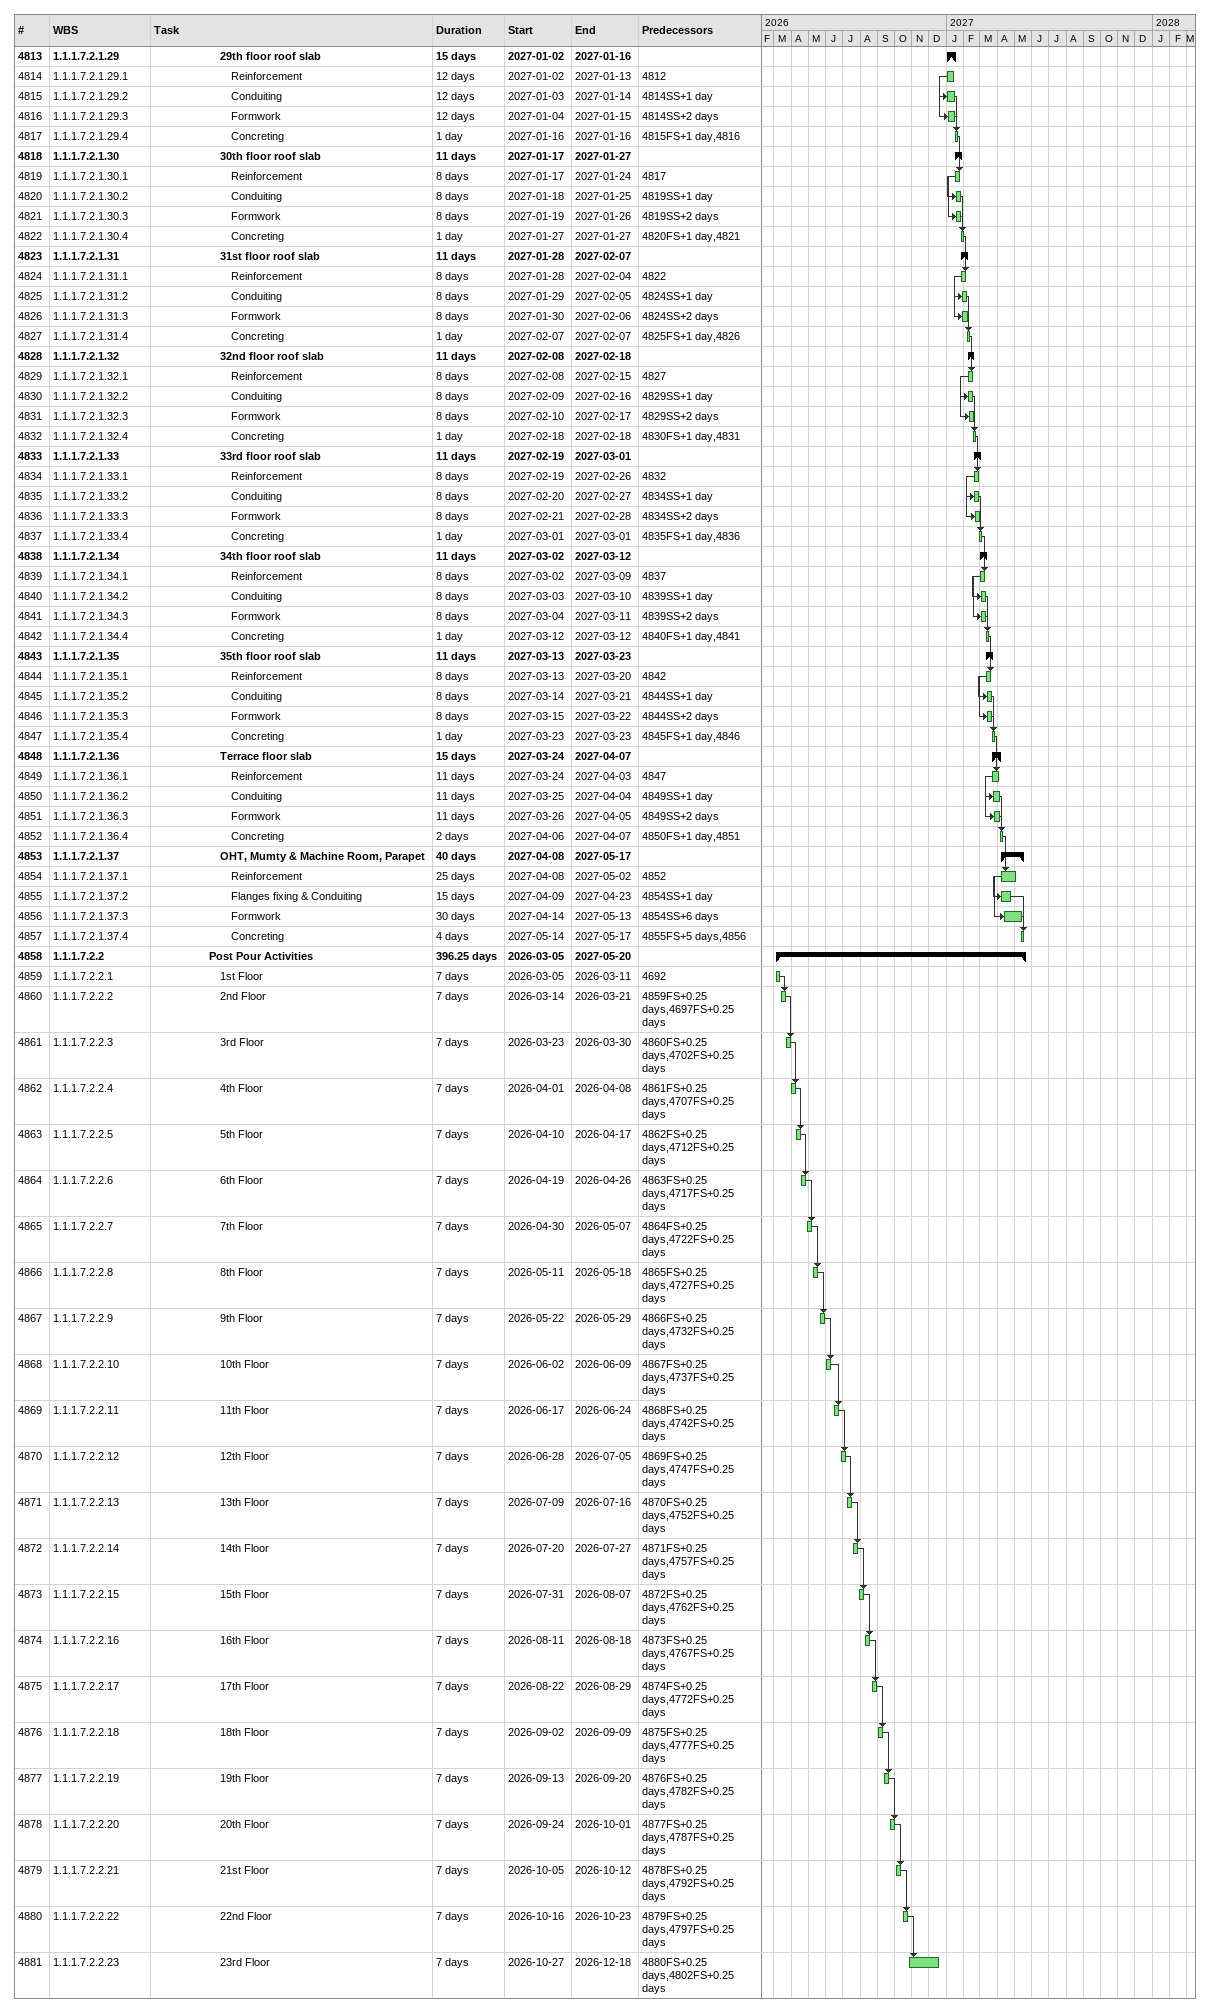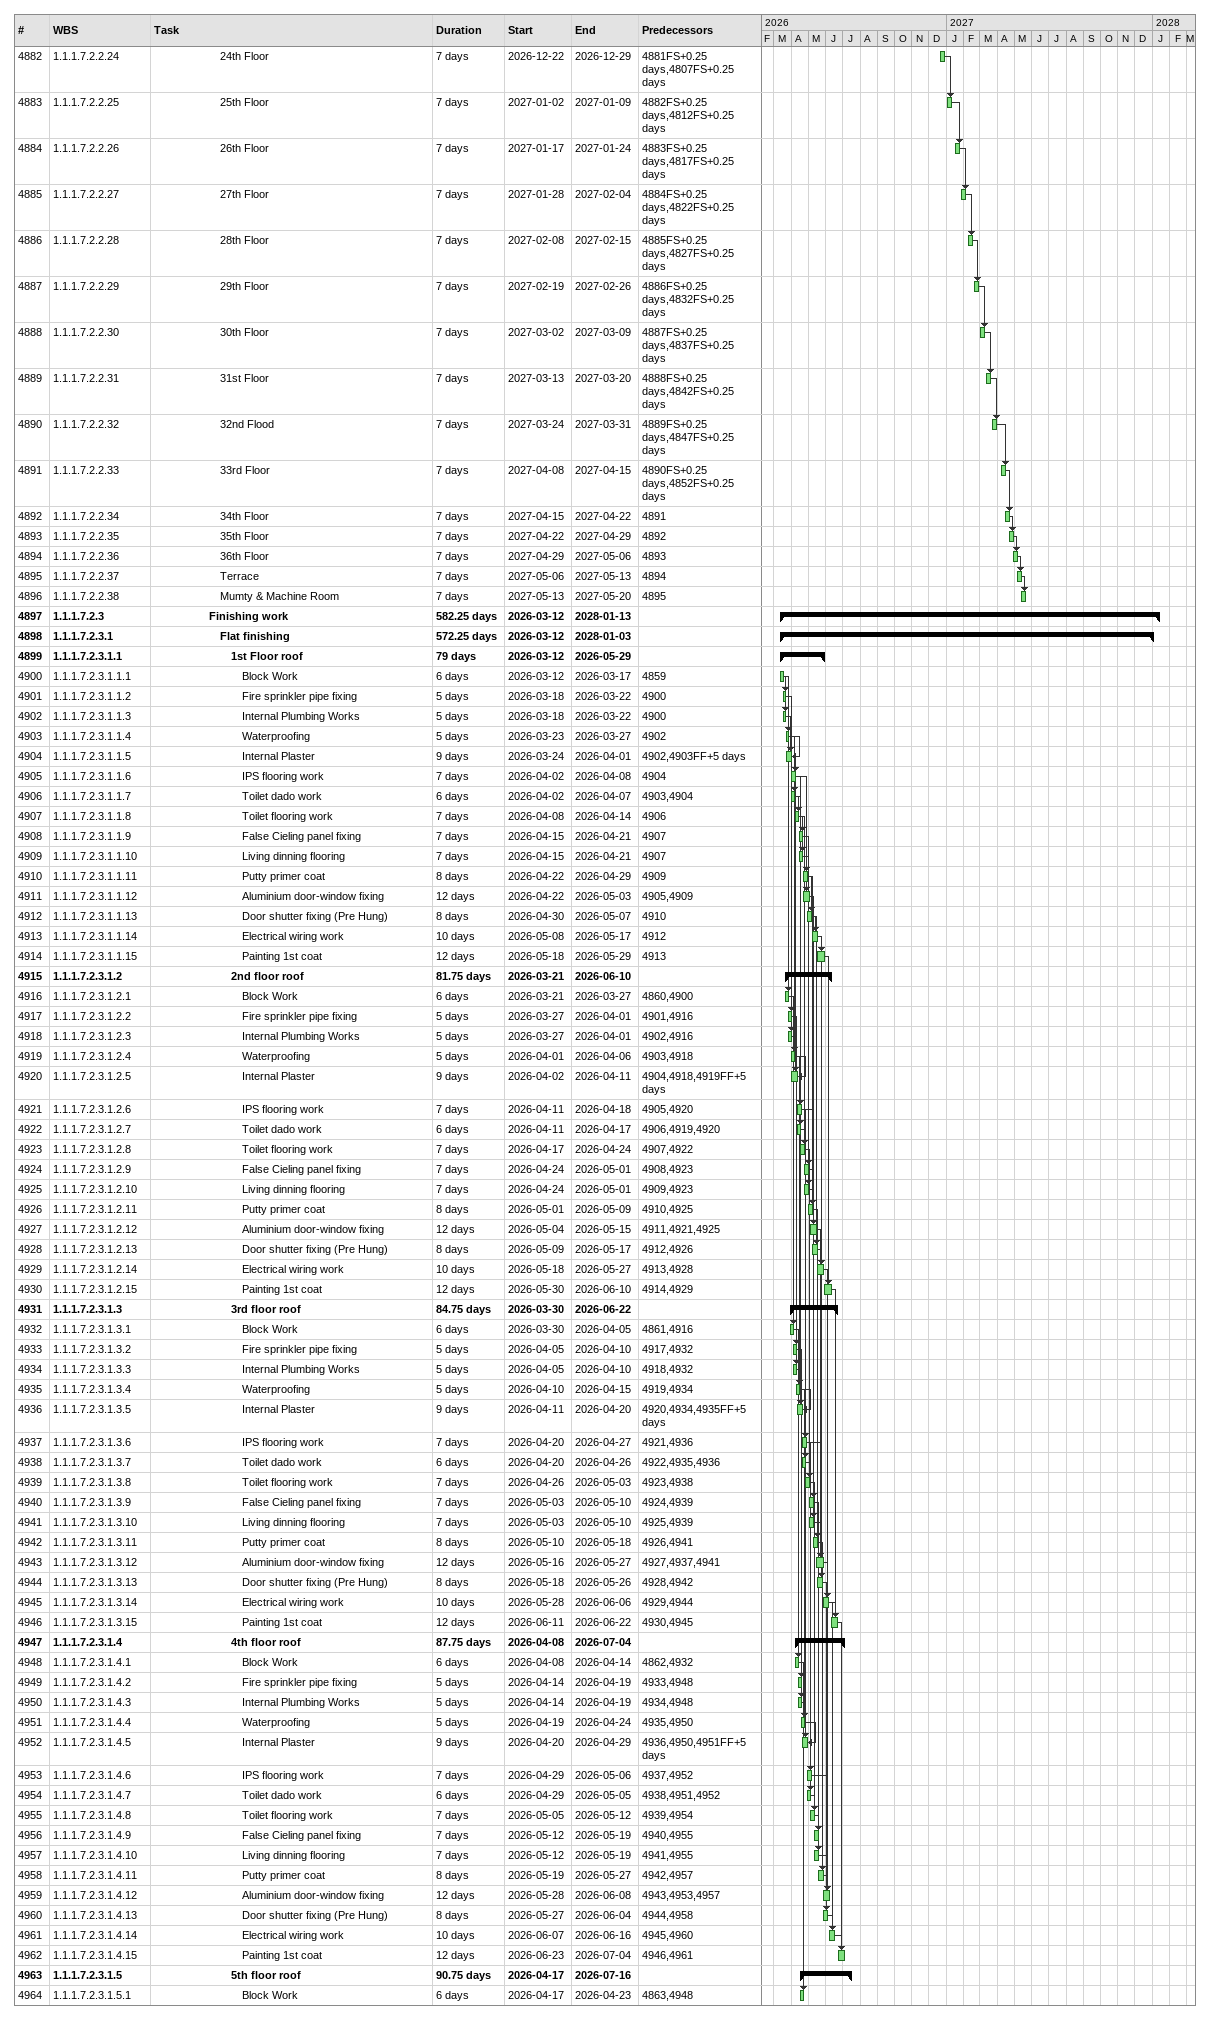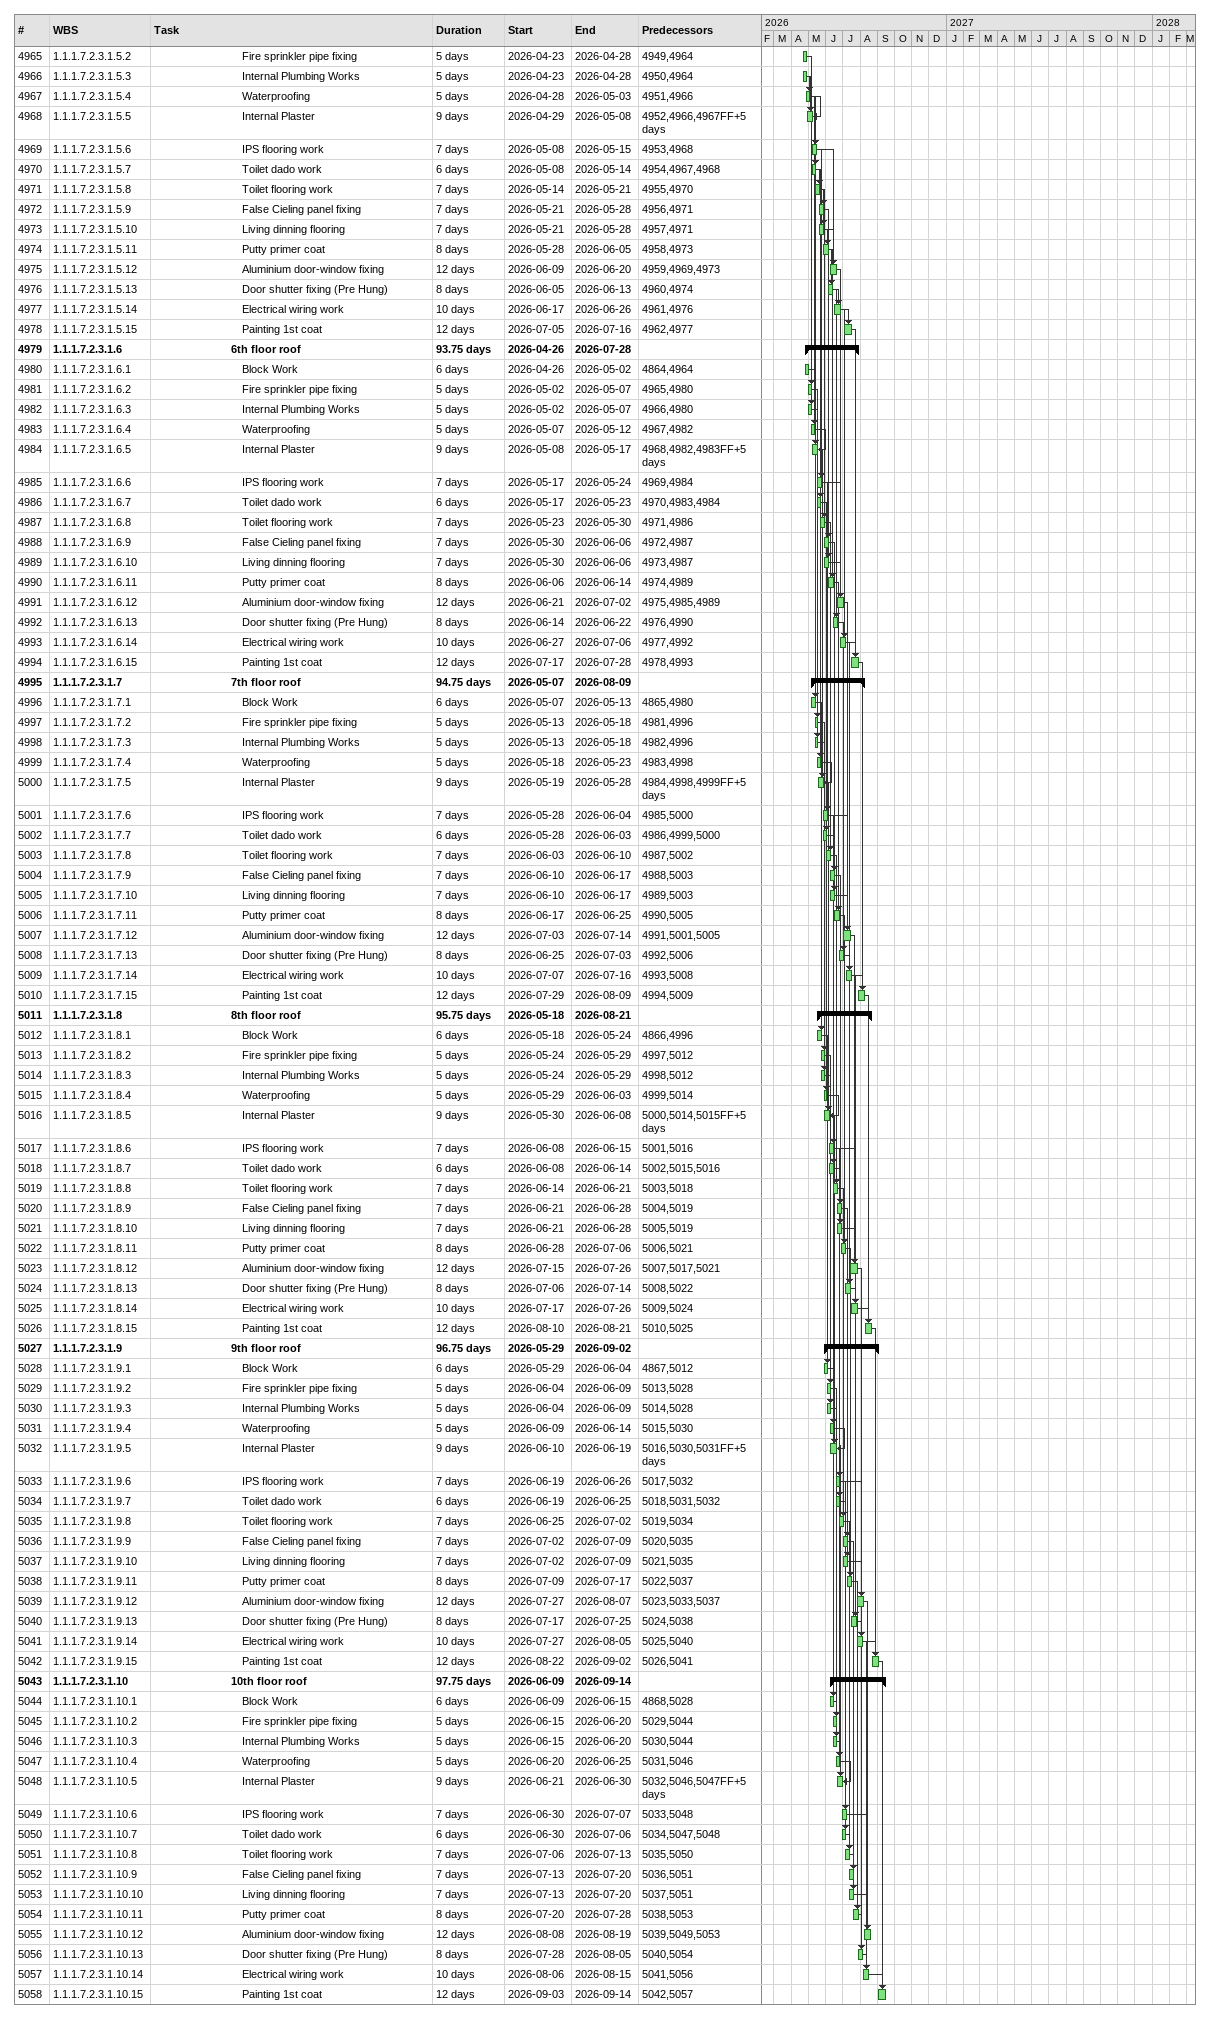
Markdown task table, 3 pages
| ID | WBS | Task | Duration | Start | Finish | Predecessors |
|---|---|---|---|---|---|---|
| 4813 | 1.1.1.7.2.1.29 | **29th floor roof slab** | 15d | 2027-01-02 | 2027-01-16 |  |
| 4814 | 1.1.1.7.2.1.29.1 | Reinforcement | 12d | 2027-01-02 | 2027-01-13 | 4812 |
| 4815 | 1.1.1.7.2.1.29.2 | Conduiting | 12d | 2027-01-03 | 2027-01-14 | 4814SS+1d |
| 4816 | 1.1.1.7.2.1.29.3 | Formwork | 12d | 2027-01-04 | 2027-01-15 | 4814SS+2d |
| 4817 | 1.1.1.7.2.1.29.4 | Concreting | 1d | 2027-01-16 | 2027-01-16 | 4815FS+1d, 4816 |
| 4818 | 1.1.1.7.2.1.30 | **30th floor roof slab** | 11d | 2027-01-17 | 2027-01-27 |  |
| 4819 | 1.1.1.7.2.1.30.1 | Reinforcement | 8d | 2027-01-17 | 2027-01-24 | 4817 |
| 4820 | 1.1.1.7.2.1.30.2 | Conduiting | 8d | 2027-01-18 | 2027-01-25 | 4819SS+1d |
| 4821 | 1.1.1.7.2.1.30.3 | Formwork | 8d | 2027-01-19 | 2027-01-26 | 4819SS+2d |
| 4822 | 1.1.1.7.2.1.30.4 | Concreting | 1d | 2027-01-27 | 2027-01-27 | 4820FS+1d, 4821 |
| 4823 | 1.1.1.7.2.1.31 | **31st floor roof slab** | 11d | 2027-01-28 | 2027-02-07 |  |
| 4824 | 1.1.1.7.2.1.31.1 | Reinforcement | 8d | 2027-01-28 | 2027-02-04 | 4822 |
| 4825 | 1.1.1.7.2.1.31.2 | Conduiting | 8d | 2027-01-29 | 2027-02-05 | 4824SS+1d |
| 4826 | 1.1.1.7.2.1.31.3 | Formwork | 8d | 2027-01-30 | 2027-02-06 | 4824SS+2d |
| 4827 | 1.1.1.7.2.1.31.4 | Concreting | 1d | 2027-02-07 | 2027-02-07 | 4825FS+1d, 4826 |
| 4828 | 1.1.1.7.2.1.32 | **32nd floor roof slab** | 11d | 2027-02-08 | 2027-02-18 |  |
| 4829 | 1.1.1.7.2.1.32.1 | Reinforcement | 8d | 2027-02-08 | 2027-02-15 | 4827 |
| 4830 | 1.1.1.7.2.1.32.2 | Conduiting | 8d | 2027-02-09 | 2027-02-16 | 4829SS+1d |
| 4831 | 1.1.1.7.2.1.32.3 | Formwork | 8d | 2027-02-10 | 2027-02-17 | 4829SS+2d |
| 4832 | 1.1.1.7.2.1.32.4 | Concreting | 1d | 2027-02-18 | 2027-02-18 | 4830FS+1d, 4831 |
| 4833 | 1.1.1.7.2.1.33 | **33rd floor roof slab** | 11d | 2027-02-19 | 2027-03-01 |  |
| 4834 | 1.1.1.7.2.1.33.1 | Reinforcement | 8d | 2027-02-19 | 2027-02-26 | 4832 |
| 4835 | 1.1.1.7.2.1.33.2 | Conduiting | 8d | 2027-02-20 | 2027-02-27 | 4834SS+1d |
| 4836 | 1.1.1.7.2.1.33.3 | Formwork | 8d | 2027-02-21 | 2027-02-28 | 4834SS+2d |
| 4837 | 1.1.1.7.2.1.33.4 | Concreting | 1d | 2027-03-01 | 2027-03-01 | 4835FS+1d, 4836 |
| 4838 | 1.1.1.7.2.1.34 | **34th floor roof slab** | 11d | 2027-03-02 | 2027-03-12 |  |
| 4839 | 1.1.1.7.2.1.34.1 | Reinforcement | 8d | 2027-03-02 | 2027-03-09 | 4837 |
| 4840 | 1.1.1.7.2.1.34.2 | Conduiting | 8d | 2027-03-03 | 2027-03-10 | 4839SS+1d |
| 4841 | 1.1.1.7.2.1.34.3 | Formwork | 8d | 2027-03-04 | 2027-03-11 | 4839SS+2d |
| 4842 | 1.1.1.7.2.1.34.4 | Concreting | 1d | 2027-03-12 | 2027-03-12 | 4840FS+1d, 4841 |
| 4843 | 1.1.1.7.2.1.35 | **35th floor roof slab** | 11d | 2027-03-13 | 2027-03-23 |  |
| 4844 | 1.1.1.7.2.1.35.1 | Reinforcement | 8d | 2027-03-13 | 2027-03-20 | 4842 |
| 4845 | 1.1.1.7.2.1.35.2 | Conduiting | 8d | 2027-03-14 | 2027-03-21 | 4844SS+1d |
| 4846 | 1.1.1.7.2.1.35.3 | Formwork | 8d | 2027-03-15 | 2027-03-22 | 4844SS+2d |
| 4847 | 1.1.1.7.2.1.35.4 | Concreting | 1d | 2027-03-23 | 2027-03-23 | 4845FS+1d, 4846 |
| 4848 | 1.1.1.7.2.1.36 | **Terrace floor slab** | 15d | 2027-03-24 | 2027-04-07 |  |
| 4849 | 1.1.1.7.2.1.36.1 | Reinforcement | 11d | 2027-03-24 | 2027-04-03 | 4847 |
| 4850 | 1.1.1.7.2.1.36.2 | Conduiting | 11d | 2027-03-25 | 2027-04-04 | 4849SS+1d |
| 4851 | 1.1.1.7.2.1.36.3 | Formwork | 11d | 2027-03-26 | 2027-04-05 | 4849SS+2d |
| 4852 | 1.1.1.7.2.1.36.4 | Concreting | 2d | 2027-04-06 | 2027-04-07 | 4850FS+1d, 4851 |
| 4853 | 1.1.1.7.2.1.37 | **OHT, Mumty & Machine Room, Parapet** | 40d | 2027-04-08 | 2027-05-17 |  |
| 4854 | 1.1.1.7.2.1.37.1 | Reinforcement | 25d | 2027-04-08 | 2027-05-02 | 4852 |
| 4855 | 1.1.1.7.2.1.37.2 | Flanges fixing & Conduiting | 15d | 2027-04-09 | 2027-04-23 | 4854SS+1d |
| 4856 | 1.1.1.7.2.1.37.3 | Formwork | 30d | 2027-04-14 | 2027-05-13 | 4854SS+6d |
| 4857 | 1.1.1.7.2.1.37.4 | Concreting | 4d | 2027-05-14 | 2027-05-17 | 4855FS+5d, 4856 |
| 4858 | 1.1.1.7.2.2 | **Post Pour Activities** | 396.25d | 2026-03-05 | 2027-05-20 |  |
| 4859 | 1.1.1.7.2.2.1 | 1st Floor | 7d | 2026-03-05 | 2026-03-11 | 4692 |
| 4860 | 1.1.1.7.2.2.2 | 2nd Floor | 7d | 2026-03-14 | 2026-03-21 | 4859FS+0.25d, 4697FS+0.25d |
| 4861 | 1.1.1.7.2.2.3 | 3rd Floor | 7d | 2026-03-23 | 2026-03-30 | 4860FS+0.25d, 4702FS+0.25d |
| 4862 | 1.1.1.7.2.2.4 | 4th Floor | 7d | 2026-04-01 | 2026-04-08 | 4861FS+0.25d, 4707FS+0.25d |
| 4863 | 1.1.1.7.2.2.5 | 5th Floor | 7d | 2026-04-10 | 2026-04-17 | 4862FS+0.25d, 4712FS+0.25d |
| 4864 | 1.1.1.7.2.2.6 | 6th Floor | 7d | 2026-04-19 | 2026-04-26 | 4863FS+0.25d, 4717FS+0.25d |
| 4865 | 1.1.1.7.2.2.7 | 7th Floor | 7d | 2026-04-30 | 2026-05-07 | 4864FS+0.25d, 4722FS+0.25d |
| 4866 | 1.1.1.7.2.2.8 | 8th Floor | 7d | 2026-05-11 | 2026-05-18 | 4865FS+0.25d, 4727FS+0.25d |
| 4867 | 1.1.1.7.2.2.9 | 9th Floor | 7d | 2026-05-22 | 2026-05-29 | 4866FS+0.25d, 4732FS+0.25d |
| 4868 | 1.1.1.7.2.2.10 | 10th Floor | 7d | 2026-06-02 | 2026-06-09 | 4867FS+0.25d, 4737FS+0.25d |
| 4869 | 1.1.1.7.2.2.11 | 11th Floor | 7d | 2026-06-17 | 2026-06-24 | 4868FS+0.25d, 4742FS+0.25d |
| 4870 | 1.1.1.7.2.2.12 | 12th Floor | 7d | 2026-06-28 | 2026-07-05 | 4869FS+0.25d, 4747FS+0.25d |
| 4871 | 1.1.1.7.2.2.13 | 13th Floor | 7d | 2026-07-09 | 2026-07-16 | 4870FS+0.25d, 4752FS+0.25d |
| 4872 | 1.1.1.7.2.2.14 | 14th Floor | 7d | 2026-07-20 | 2026-07-27 | 4871FS+0.25d, 4757FS+0.25d |
| 4873 | 1.1.1.7.2.2.15 | 15th Floor | 7d | 2026-07-31 | 2026-08-07 | 4872FS+0.25d, 4762FS+0.25d |
| 4874 | 1.1.1.7.2.2.16 | 16th Floor | 7d | 2026-08-11 | 2026-08-18 | 4873FS+0.25d, 4767FS+0.25d |
| 4875 | 1.1.1.7.2.2.17 | 17th Floor | 7d | 2026-08-22 | 2026-08-29 | 4874FS+0.25d, 4772FS+0.25d |
| 4876 | 1.1.1.7.2.2.18 | 18th Floor | 7d | 2026-09-02 | 2026-09-09 | 4875FS+0.25d, 4777FS+0.25d |
| 4877 | 1.1.1.7.2.2.19 | 19th Floor | 7d | 2026-09-13 | 2026-09-20 | 4876FS+0.25d, 4782FS+0.25d |
| 4878 | 1.1.1.7.2.2.20 | 20th Floor | 7d | 2026-09-24 | 2026-10-01 | 4877FS+0.25d, 4787FS+0.25d |
| 4879 | 1.1.1.7.2.2.21 | 21st Floor | 7d | 2026-10-05 | 2026-10-12 | 4878FS+0.25d, 4792FS+0.25d |
| 4880 | 1.1.1.7.2.2.22 | 22nd Floor | 7d | 2026-10-16 | 2026-10-23 | 4879FS+0.25d, 4797FS+0.25d |
| 4881 | 1.1.1.7.2.2.23 | 23rd Floor | 7d | 2026-10-27 | 2026-12-18 | 4880FS+0.25d, 4802FS+0.25d |
| 4882 | 1.1.1.7.2.2.24 | 24th Floor | 7d | 2026-12-22 | 2026-12-29 | 4881FS+0.25d, 4807FS+0.25d |
| 4883 | 1.1.1.7.2.2.25 | 25th Floor | 7d | 2027-01-02 | 2027-01-09 | 4882FS+0.25d, 4812FS+0.25d |
| 4884 | 1.1.1.7.2.2.26 | 26th Floor | 7d | 2027-01-17 | 2027-01-24 | 4883FS+0.25d, 4817FS+0.25d |
| 4885 | 1.1.1.7.2.2.27 | 27th Floor | 7d | 2027-01-28 | 2027-02-04 | 4884FS+0.25d, 4822FS+0.25d |
| 4886 | 1.1.1.7.2.2.28 | 28th Floor | 7d | 2027-02-08 | 2027-02-15 | 4885FS+0.25d, 4827FS+0.25d |
| 4887 | 1.1.1.7.2.2.29 | 29th Floor | 7d | 2027-02-19 | 2027-02-26 | 4886FS+0.25d, 4832FS+0.25d |
| 4888 | 1.1.1.7.2.2.30 | 30th Floor | 7d | 2027-03-02 | 2027-03-09 | 4887FS+0.25d, 4837FS+0.25d |
| 4889 | 1.1.1.7.2.2.31 | 31st Floor | 7d | 2027-03-13 | 2027-03-20 | 4888FS+0.25d, 4842FS+0.25d |
| 4890 | 1.1.1.7.2.2.32 | 32nd Flood | 7d | 2027-03-24 | 2027-03-31 | 4889FS+0.25d, 4847FS+0.25d |
| 4891 | 1.1.1.7.2.2.33 | 33rd Floor | 7d | 2027-04-08 | 2027-04-15 | 4890FS+0.25d, 4852FS+0.25d |
| 4892 | 1.1.1.7.2.2.34 | 34th Floor | 7d | 2027-04-15 | 2027-04-22 | 4891 |
| 4893 | 1.1.1.7.2.2.35 | 35th Floor | 7d | 2027-04-22 | 2027-04-29 | 4892 |
| 4894 | 1.1.1.7.2.2.36 | 36th Floor | 7d | 2027-04-29 | 2027-05-06 | 4893 |
| 4895 | 1.1.1.7.2.2.37 | Terrace | 7d | 2027-05-06 | 2027-05-13 | 4894 |
| 4896 | 1.1.1.7.2.2.38 | Mumty & Machine Room | 7d | 2027-05-13 | 2027-05-20 | 4895 |
| 4897 | 1.1.1.7.2.3 | **Finishing work** | 582.25d | 2026-03-12 | 2028-01-13 |  |
| 4898 | 1.1.1.7.2.3.1 | **Flat finishing** | 572.25d | 2026-03-12 | 2028-01-03 |  |
| 4899 | 1.1.1.7.2.3.1.1 | **1st Floor roof** | 79d | 2026-03-12 | 2026-05-29 |  |
| 4900 | 1.1.1.7.2.3.1.1.1 | Block Work | 6d | 2026-03-12 | 2026-03-17 | 4859 |
| 4901 | 1.1.1.7.2.3.1.1.2 | Fire sprinkler pipe fixing | 5d | 2026-03-18 | 2026-03-22 | 4900 |
| 4902 | 1.1.1.7.2.3.1.1.3 | Internal Plumbing Works | 5d | 2026-03-18 | 2026-03-22 | 4900 |
| 4903 | 1.1.1.7.2.3.1.1.4 | Waterproofing | 5d | 2026-03-23 | 2026-03-27 | 4902 |
| 4904 | 1.1.1.7.2.3.1.1.5 | Internal Plaster | 9d | 2026-03-24 | 2026-04-01 | 4902, 4903FF+5d |
| 4905 | 1.1.1.7.2.3.1.1.6 | IPS flooring work | 7d | 2026-04-02 | 2026-04-08 | 4904 |
| 4906 | 1.1.1.7.2.3.1.1.7 | Toilet dado work | 6d | 2026-04-02 | 2026-04-07 | 4903, 4904 |
| 4907 | 1.1.1.7.2.3.1.1.8 | Toilet flooring work | 7d | 2026-04-08 | 2026-04-14 | 4906 |
| 4908 | 1.1.1.7.2.3.1.1.9 | False Cieling panel fixing | 7d | 2026-04-15 | 2026-04-21 | 4907 |
| 4909 | 1.1.1.7.2.3.1.1.10 | Living dinning flooring | 7d | 2026-04-15 | 2026-04-21 | 4907 |
| 4910 | 1.1.1.7.2.3.1.1.11 | Putty primer coat | 8d | 2026-04-22 | 2026-04-29 | 4909 |
| 4911 | 1.1.1.7.2.3.1.1.12 | Aluminium door-window fixing | 12d | 2026-04-22 | 2026-05-03 | 4905, 4909 |
| 4912 | 1.1.1.7.2.3.1.1.13 | Door shutter fixing (Pre Hung) | 8d | 2026-04-30 | 2026-05-07 | 4910 |
| 4913 | 1.1.1.7.2.3.1.1.14 | Electrical wiring work | 10d | 2026-05-08 | 2026-05-17 | 4912 |
| 4914 | 1.1.1.7.2.3.1.1.15 | Painting 1st coat | 12d | 2026-05-18 | 2026-05-29 | 4913 |
| 4915 | 1.1.1.7.2.3.1.2 | **2nd floor roof** | 81.75d | 2026-03-21 | 2026-06-10 |  |
| 4916 | 1.1.1.7.2.3.1.2.1 | Block Work | 6d | 2026-03-21 | 2026-03-27 | 4860, 4900 |
| 4917 | 1.1.1.7.2.3.1.2.2 | Fire sprinkler pipe fixing | 5d | 2026-03-27 | 2026-04-01 | 4901, 4916 |
| 4918 | 1.1.1.7.2.3.1.2.3 | Internal Plumbing Works | 5d | 2026-03-27 | 2026-04-01 | 4902, 4916 |
| 4919 | 1.1.1.7.2.3.1.2.4 | Waterproofing | 5d | 2026-04-01 | 2026-04-06 | 4903, 4918 |
| 4920 | 1.1.1.7.2.3.1.2.5 | Internal Plaster | 9d | 2026-04-02 | 2026-04-11 | 4904, 4918, 4919FF+5d |
| 4921 | 1.1.1.7.2.3.1.2.6 | IPS flooring work | 7d | 2026-04-11 | 2026-04-18 | 4905, 4920 |
| 4922 | 1.1.1.7.2.3.1.2.7 | Toilet dado work | 6d | 2026-04-11 | 2026-04-17 | 4906, 4919, 4920 |
| 4923 | 1.1.1.7.2.3.1.2.8 | Toilet flooring work | 7d | 2026-04-17 | 2026-04-24 | 4907, 4922 |
| 4924 | 1.1.1.7.2.3.1.2.9 | False Cieling panel fixing | 7d | 2026-04-24 | 2026-05-01 | 4908, 4923 |
| 4925 | 1.1.1.7.2.3.1.2.10 | Living dinning flooring | 7d | 2026-04-24 | 2026-05-01 | 4909, 4923 |
| 4926 | 1.1.1.7.2.3.1.2.11 | Putty primer coat | 8d | 2026-05-01 | 2026-05-09 | 4910, 4925 |
| 4927 | 1.1.1.7.2.3.1.2.12 | Aluminium door-window fixing | 12d | 2026-05-04 | 2026-05-15 | 4911, 4921, 4925 |
| 4928 | 1.1.1.7.2.3.1.2.13 | Door shutter fixing (Pre Hung) | 8d | 2026-05-09 | 2026-05-17 | 4912, 4926 |
| 4929 | 1.1.1.7.2.3.1.2.14 | Electrical wiring work | 10d | 2026-05-18 | 2026-05-27 | 4913, 4928 |
| 4930 | 1.1.1.7.2.3.1.2.15 | Painting 1st coat | 12d | 2026-05-30 | 2026-06-10 | 4914, 4929 |
| 4931 | 1.1.1.7.2.3.1.3 | **3rd floor roof** | 84.75d | 2026-03-30 | 2026-06-22 |  |
| 4932 | 1.1.1.7.2.3.1.3.1 | Block Work | 6d | 2026-03-30 | 2026-04-05 | 4861, 4916 |
| 4933 | 1.1.1.7.2.3.1.3.2 | Fire sprinkler pipe fixing | 5d | 2026-04-05 | 2026-04-10 | 4917, 4932 |
| 4934 | 1.1.1.7.2.3.1.3.3 | Internal Plumbing Works | 5d | 2026-04-05 | 2026-04-10 | 4918, 4932 |
| 4935 | 1.1.1.7.2.3.1.3.4 | Waterproofing | 5d | 2026-04-10 | 2026-04-15 | 4919, 4934 |
| 4936 | 1.1.1.7.2.3.1.3.5 | Internal Plaster | 9d | 2026-04-11 | 2026-04-20 | 4920, 4934, 4935FF+5d |
| 4937 | 1.1.1.7.2.3.1.3.6 | IPS flooring work | 7d | 2026-04-20 | 2026-04-27 | 4921, 4936 |
| 4938 | 1.1.1.7.2.3.1.3.7 | Toilet dado work | 6d | 2026-04-20 | 2026-04-26 | 4922, 4935, 4936 |
| 4939 | 1.1.1.7.2.3.1.3.8 | Toilet flooring work | 7d | 2026-04-26 | 2026-05-03 | 4923, 4938 |
| 4940 | 1.1.1.7.2.3.1.3.9 | False Cieling panel fixing | 7d | 2026-05-03 | 2026-05-10 | 4924, 4939 |
| 4941 | 1.1.1.7.2.3.1.3.10 | Living dinning flooring | 7d | 2026-05-03 | 2026-05-10 | 4925, 4939 |
| 4942 | 1.1.1.7.2.3.1.3.11 | Putty primer coat | 8d | 2026-05-10 | 2026-05-18 | 4926, 4941 |
| 4943 | 1.1.1.7.2.3.1.3.12 | Aluminium door-window fixing | 12d | 2026-05-16 | 2026-05-27 | 4927, 4937, 4941 |
| 4944 | 1.1.1.7.2.3.1.3.13 | Door shutter fixing (Pre Hung) | 8d | 2026-05-18 | 2026-05-26 | 4928, 4942 |
| 4945 | 1.1.1.7.2.3.1.3.14 | Electrical wiring work | 10d | 2026-05-28 | 2026-06-06 | 4929, 4944 |
| 4946 | 1.1.1.7.2.3.1.3.15 | Painting 1st coat | 12d | 2026-06-11 | 2026-06-22 | 4930, 4945 |
| 4947 | 1.1.1.7.2.3.1.4 | **4th floor roof** | 87.75d | 2026-04-08 | 2026-07-04 |  |
| 4948 | 1.1.1.7.2.3.1.4.1 | Block Work | 6d | 2026-04-08 | 2026-04-14 | 4862, 4932 |
| 4949 | 1.1.1.7.2.3.1.4.2 | Fire sprinkler pipe fixing | 5d | 2026-04-14 | 2026-04-19 | 4933, 4948 |
| 4950 | 1.1.1.7.2.3.1.4.3 | Internal Plumbing Works | 5d | 2026-04-14 | 2026-04-19 | 4934, 4948 |
| 4951 | 1.1.1.7.2.3.1.4.4 | Waterproofing | 5d | 2026-04-19 | 2026-04-24 | 4935, 4950 |
| 4952 | 1.1.1.7.2.3.1.4.5 | Internal Plaster | 9d | 2026-04-20 | 2026-04-29 | 4936, 4950, 4951FF+5d |
| 4953 | 1.1.1.7.2.3.1.4.6 | IPS flooring work | 7d | 2026-04-29 | 2026-05-06 | 4937, 4952 |
| 4954 | 1.1.1.7.2.3.1.4.7 | Toilet dado work | 6d | 2026-04-29 | 2026-05-05 | 4938, 4951, 4952 |
| 4955 | 1.1.1.7.2.3.1.4.8 | Toilet flooring work | 7d | 2026-05-05 | 2026-05-12 | 4939, 4954 |
| 4956 | 1.1.1.7.2.3.1.4.9 | False Cieling panel fixing | 7d | 2026-05-12 | 2026-05-19 | 4940, 4955 |
| 4957 | 1.1.1.7.2.3.1.4.10 | Living dinning flooring | 7d | 2026-05-12 | 2026-05-19 | 4941, 4955 |
| 4958 | 1.1.1.7.2.3.1.4.11 | Putty primer coat | 8d | 2026-05-19 | 2026-05-27 | 4942, 4957 |
| 4959 | 1.1.1.7.2.3.1.4.12 | Aluminium door-window fixing | 12d | 2026-05-28 | 2026-06-08 | 4943, 4953, 4957 |
| 4960 | 1.1.1.7.2.3.1.4.13 | Door shutter fixing (Pre Hung) | 8d | 2026-05-27 | 2026-06-04 | 4944, 4958 |
| 4961 | 1.1.1.7.2.3.1.4.14 | Electrical wiring work | 10d | 2026-06-07 | 2026-06-16 | 4945, 4960 |
| 4962 | 1.1.1.7.2.3.1.4.15 | Painting 1st coat | 12d | 2026-06-23 | 2026-07-04 | 4946, 4961 |
| 4963 | 1.1.1.7.2.3.1.5 | **5th floor roof** | 90.75d | 2026-04-17 | 2026-07-16 |  |
| 4964 | 1.1.1.7.2.3.1.5.1 | Block Work | 6d | 2026-04-17 | 2026-04-23 | 4863, 4948 |
| 4965 | 1.1.1.7.2.3.1.5.2 | Fire sprinkler pipe fixing | 5d | 2026-04-23 | 2026-04-28 | 4949, 4964 |
| 4966 | 1.1.1.7.2.3.1.5.3 | Internal Plumbing Works | 5d | 2026-04-23 | 2026-04-28 | 4950, 4964 |
| 4967 | 1.1.1.7.2.3.1.5.4 | Waterproofing | 5d | 2026-04-28 | 2026-05-03 | 4951, 4966 |
| 4968 | 1.1.1.7.2.3.1.5.5 | Internal Plaster | 9d | 2026-04-29 | 2026-05-08 | 4952, 4966, 4967FF+5d |
| 4969 | 1.1.1.7.2.3.1.5.6 | IPS flooring work | 7d | 2026-05-08 | 2026-05-15 | 4953, 4968 |
| 4970 | 1.1.1.7.2.3.1.5.7 | Toilet dado work | 6d | 2026-05-08 | 2026-05-14 | 4954, 4967, 4968 |
| 4971 | 1.1.1.7.2.3.1.5.8 | Toilet flooring work | 7d | 2026-05-14 | 2026-05-21 | 4955, 4970 |
| 4972 | 1.1.1.7.2.3.1.5.9 | False Cieling panel fixing | 7d | 2026-05-21 | 2026-05-28 | 4956, 4971 |
| 4973 | 1.1.1.7.2.3.1.5.10 | Living dinning flooring | 7d | 2026-05-21 | 2026-05-28 | 4957, 4971 |
| 4974 | 1.1.1.7.2.3.1.5.11 | Putty primer coat | 8d | 2026-05-28 | 2026-06-05 | 4958, 4973 |
| 4975 | 1.1.1.7.2.3.1.5.12 | Aluminium door-window fixing | 12d | 2026-06-09 | 2026-06-20 | 4959, 4969, 4973 |
| 4976 | 1.1.1.7.2.3.1.5.13 | Door shutter fixing (Pre Hung) | 8d | 2026-06-05 | 2026-06-13 | 4960, 4974 |
| 4977 | 1.1.1.7.2.3.1.5.14 | Electrical wiring work | 10d | 2026-06-17 | 2026-06-26 | 4961, 4976 |
| 4978 | 1.1.1.7.2.3.1.5.15 | Painting 1st coat | 12d | 2026-07-05 | 2026-07-16 | 4962, 4977 |
| 4979 | 1.1.1.7.2.3.1.6 | **6th floor roof** | 93.75d | 2026-04-26 | 2026-07-28 |  |
| 4980 | 1.1.1.7.2.3.1.6.1 | Block Work | 6d | 2026-04-26 | 2026-05-02 | 4864, 4964 |
| 4981 | 1.1.1.7.2.3.1.6.2 | Fire sprinkler pipe fixing | 5d | 2026-05-02 | 2026-05-07 | 4965, 4980 |
| 4982 | 1.1.1.7.2.3.1.6.3 | Internal Plumbing Works | 5d | 2026-05-02 | 2026-05-07 | 4966, 4980 |
| 4983 | 1.1.1.7.2.3.1.6.4 | Waterproofing | 5d | 2026-05-07 | 2026-05-12 | 4967, 4982 |
| 4984 | 1.1.1.7.2.3.1.6.5 | Internal Plaster | 9d | 2026-05-08 | 2026-05-17 | 4968, 4982, 4983FF+5d |
| 4985 | 1.1.1.7.2.3.1.6.6 | IPS flooring work | 7d | 2026-05-17 | 2026-05-24 | 4969, 4984 |
| 4986 | 1.1.1.7.2.3.1.6.7 | Toilet dado work | 6d | 2026-05-17 | 2026-05-23 | 4970, 4983, 4984 |
| 4987 | 1.1.1.7.2.3.1.6.8 | Toilet flooring work | 7d | 2026-05-23 | 2026-05-30 | 4971, 4986 |
| 4988 | 1.1.1.7.2.3.1.6.9 | False Cieling panel fixing | 7d | 2026-05-30 | 2026-06-06 | 4972, 4987 |
| 4989 | 1.1.1.7.2.3.1.6.10 | Living dinning flooring | 7d | 2026-05-30 | 2026-06-06 | 4973, 4987 |
| 4990 | 1.1.1.7.2.3.1.6.11 | Putty primer coat | 8d | 2026-06-06 | 2026-06-14 | 4974, 4989 |
| 4991 | 1.1.1.7.2.3.1.6.12 | Aluminium door-window fixing | 12d | 2026-06-21 | 2026-07-02 | 4975, 4985, 4989 |
| 4992 | 1.1.1.7.2.3.1.6.13 | Door shutter fixing (Pre Hung) | 8d | 2026-06-14 | 2026-06-22 | 4976, 4990 |
| 4993 | 1.1.1.7.2.3.1.6.14 | Electrical wiring work | 10d | 2026-06-27 | 2026-07-06 | 4977, 4992 |
| 4994 | 1.1.1.7.2.3.1.6.15 | Painting 1st coat | 12d | 2026-07-17 | 2026-07-28 | 4978, 4993 |
| 4995 | 1.1.1.7.2.3.1.7 | **7th floor roof** | 94.75d | 2026-05-07 | 2026-08-09 |  |
| 4996 | 1.1.1.7.2.3.1.7.1 | Block Work | 6d | 2026-05-07 | 2026-05-13 | 4865, 4980 |
| 4997 | 1.1.1.7.2.3.1.7.2 | Fire sprinkler pipe fixing | 5d | 2026-05-13 | 2026-05-18 | 4981, 4996 |
| 4998 | 1.1.1.7.2.3.1.7.3 | Internal Plumbing Works | 5d | 2026-05-13 | 2026-05-18 | 4982, 4996 |
| 4999 | 1.1.1.7.2.3.1.7.4 | Waterproofing | 5d | 2026-05-18 | 2026-05-23 | 4983, 4998 |
| 5000 | 1.1.1.7.2.3.1.7.5 | Internal Plaster | 9d | 2026-05-19 | 2026-05-28 | 4984, 4998, 4999FF+5d |
| 5001 | 1.1.1.7.2.3.1.7.6 | IPS flooring work | 7d | 2026-05-28 | 2026-06-04 | 4985, 5000 |
| 5002 | 1.1.1.7.2.3.1.7.7 | Toilet dado work | 6d | 2026-05-28 | 2026-06-03 | 4986, 4999, 5000 |
| 5003 | 1.1.1.7.2.3.1.7.8 | Toilet flooring work | 7d | 2026-06-03 | 2026-06-10 | 4987, 5002 |
| 5004 | 1.1.1.7.2.3.1.7.9 | False Cieling panel fixing | 7d | 2026-06-10 | 2026-06-17 | 4988, 5003 |
| 5005 | 1.1.1.7.2.3.1.7.10 | Living dinning flooring | 7d | 2026-06-10 | 2026-06-17 | 4989, 5003 |
| 5006 | 1.1.1.7.2.3.1.7.11 | Putty primer coat | 8d | 2026-06-17 | 2026-06-25 | 4990, 5005 |
| 5007 | 1.1.1.7.2.3.1.7.12 | Aluminium door-window fixing | 12d | 2026-07-03 | 2026-07-14 | 4991, 5001, 5005 |
| 5008 | 1.1.1.7.2.3.1.7.13 | Door shutter fixing (Pre Hung) | 8d | 2026-06-25 | 2026-07-03 | 4992, 5006 |
| 5009 | 1.1.1.7.2.3.1.7.14 | Electrical wiring work | 10d | 2026-07-07 | 2026-07-16 | 4993, 5008 |
| 5010 | 1.1.1.7.2.3.1.7.15 | Painting 1st coat | 12d | 2026-07-29 | 2026-08-09 | 4994, 5009 |
| 5011 | 1.1.1.7.2.3.1.8 | **8th floor roof** | 95.75d | 2026-05-18 | 2026-08-21 |  |
| 5012 | 1.1.1.7.2.3.1.8.1 | Block Work | 6d | 2026-05-18 | 2026-05-24 | 4866, 4996 |
| 5013 | 1.1.1.7.2.3.1.8.2 | Fire sprinkler pipe fixing | 5d | 2026-05-24 | 2026-05-29 | 4997, 5012 |
| 5014 | 1.1.1.7.2.3.1.8.3 | Internal Plumbing Works | 5d | 2026-05-24 | 2026-05-29 | 4998, 5012 |
| 5015 | 1.1.1.7.2.3.1.8.4 | Waterproofing | 5d | 2026-05-29 | 2026-06-03 | 4999, 5014 |
| 5016 | 1.1.1.7.2.3.1.8.5 | Internal Plaster | 9d | 2026-05-30 | 2026-06-08 | 5000, 5014, 5015FF+5d |
| 5017 | 1.1.1.7.2.3.1.8.6 | IPS flooring work | 7d | 2026-06-08 | 2026-06-15 | 5001, 5016 |
| 5018 | 1.1.1.7.2.3.1.8.7 | Toilet dado work | 6d | 2026-06-08 | 2026-06-14 | 5002, 5015, 5016 |
| 5019 | 1.1.1.7.2.3.1.8.8 | Toilet flooring work | 7d | 2026-06-14 | 2026-06-21 | 5003, 5018 |
| 5020 | 1.1.1.7.2.3.1.8.9 | False Cieling panel fixing | 7d | 2026-06-21 | 2026-06-28 | 5004, 5019 |
| 5021 | 1.1.1.7.2.3.1.8.10 | Living dinning flooring | 7d | 2026-06-21 | 2026-06-28 | 5005, 5019 |
| 5022 | 1.1.1.7.2.3.1.8.11 | Putty primer coat | 8d | 2026-06-28 | 2026-07-06 | 5006, 5021 |
| 5023 | 1.1.1.7.2.3.1.8.12 | Aluminium door-window fixing | 12d | 2026-07-15 | 2026-07-26 | 5007, 5017, 5021 |
| 5024 | 1.1.1.7.2.3.1.8.13 | Door shutter fixing (Pre Hung) | 8d | 2026-07-06 | 2026-07-14 | 5008, 5022 |
| 5025 | 1.1.1.7.2.3.1.8.14 | Electrical wiring work | 10d | 2026-07-17 | 2026-07-26 | 5009, 5024 |
| 5026 | 1.1.1.7.2.3.1.8.15 | Painting 1st coat | 12d | 2026-08-10 | 2026-08-21 | 5010, 5025 |
| 5027 | 1.1.1.7.2.3.1.9 | **9th floor roof** | 96.75d | 2026-05-29 | 2026-09-02 |  |
| 5028 | 1.1.1.7.2.3.1.9.1 | Block Work | 6d | 2026-05-29 | 2026-06-04 | 4867, 5012 |
| 5029 | 1.1.1.7.2.3.1.9.2 | Fire sprinkler pipe fixing | 5d | 2026-06-04 | 2026-06-09 | 5013, 5028 |
| 5030 | 1.1.1.7.2.3.1.9.3 | Internal Plumbing Works | 5d | 2026-06-04 | 2026-06-09 | 5014, 5028 |
| 5031 | 1.1.1.7.2.3.1.9.4 | Waterproofing | 5d | 2026-06-09 | 2026-06-14 | 5015, 5030 |
| 5032 | 1.1.1.7.2.3.1.9.5 | Internal Plaster | 9d | 2026-06-10 | 2026-06-19 | 5016, 5030, 5031FF+5d |
| 5033 | 1.1.1.7.2.3.1.9.6 | IPS flooring work | 7d | 2026-06-19 | 2026-06-26 | 5017, 5032 |
| 5034 | 1.1.1.7.2.3.1.9.7 | Toilet dado work | 6d | 2026-06-19 | 2026-06-25 | 5018, 5031, 5032 |
| 5035 | 1.1.1.7.2.3.1.9.8 | Toilet flooring work | 7d | 2026-06-25 | 2026-07-02 | 5019, 5034 |
| 5036 | 1.1.1.7.2.3.1.9.9 | False Cieling panel fixing | 7d | 2026-07-02 | 2026-07-09 | 5020, 5035 |
| 5037 | 1.1.1.7.2.3.1.9.10 | Living dinning flooring | 7d | 2026-07-02 | 2026-07-09 | 5021, 5035 |
| 5038 | 1.1.1.7.2.3.1.9.11 | Putty primer coat | 8d | 2026-07-09 | 2026-07-17 | 5022, 5037 |
| 5039 | 1.1.1.7.2.3.1.9.12 | Aluminium door-window fixing | 12d | 2026-07-27 | 2026-08-07 | 5023, 5033, 5037 |
| 5040 | 1.1.1.7.2.3.1.9.13 | Door shutter fixing (Pre Hung) | 8d | 2026-07-17 | 2026-07-25 | 5024, 5038 |
| 5041 | 1.1.1.7.2.3.1.9.14 | Electrical wiring work | 10d | 2026-07-27 | 2026-08-05 | 5025, 5040 |
| 5042 | 1.1.1.7.2.3.1.9.15 | Painting 1st coat | 12d | 2026-08-22 | 2026-09-02 | 5026, 5041 |
| 5043 | 1.1.1.7.2.3.1.10 | **10th floor roof** | 97.75d | 2026-06-09 | 2026-09-14 |  |
| 5044 | 1.1.1.7.2.3.1.10.1 | Block Work | 6d | 2026-06-09 | 2026-06-15 | 4868, 5028 |
| 5045 | 1.1.1.7.2.3.1.10.2 | Fire sprinkler pipe fixing | 5d | 2026-06-15 | 2026-06-20 | 5029, 5044 |
| 5046 | 1.1.1.7.2.3.1.10.3 | Internal Plumbing Works | 5d | 2026-06-15 | 2026-06-20 | 5030, 5044 |
| 5047 | 1.1.1.7.2.3.1.10.4 | Waterproofing | 5d | 2026-06-20 | 2026-06-25 | 5031, 5046 |
| 5048 | 1.1.1.7.2.3.1.10.5 | Internal Plaster | 9d | 2026-06-21 | 2026-06-30 | 5032, 5046, 5047FF+5d |
| 5049 | 1.1.1.7.2.3.1.10.6 | IPS flooring work | 7d | 2026-06-30 | 2026-07-07 | 5033, 5048 |
| 5050 | 1.1.1.7.2.3.1.10.7 | Toilet dado work | 6d | 2026-06-30 | 2026-07-06 | 5034, 5047, 5048 |
| 5051 | 1.1.1.7.2.3.1.10.8 | Toilet flooring work | 7d | 2026-07-06 | 2026-07-13 | 5035, 5050 |
| 5052 | 1.1.1.7.2.3.1.10.9 | False Cieling panel fixing | 7d | 2026-07-13 | 2026-07-20 | 5036, 5051 |
| 5053 | 1.1.1.7.2.3.1.10.10 | Living dinning flooring | 7d | 2026-07-13 | 2026-07-20 | 5037, 5051 |
| 5054 | 1.1.1.7.2.3.1.10.11 | Putty primer coat | 8d | 2026-07-20 | 2026-07-28 | 5038, 5053 |
| 5055 | 1.1.1.7.2.3.1.10.12 | Aluminium door-window fixing | 12d | 2026-08-08 | 2026-08-19 | 5039, 5049, 5053 |
| 5056 | 1.1.1.7.2.3.1.10.13 | Door shutter fixing (Pre Hung) | 8d | 2026-07-28 | 2026-08-05 | 5040, 5054 |
| 5057 | 1.1.1.7.2.3.1.10.14 | Electrical wiring work | 10d | 2026-08-06 | 2026-08-15 | 5041, 5056 |
| 5058 | 1.1.1.7.2.3.1.10.15 | Painting 1st coat | 12d | 2026-09-03 | 2026-09-14 | 5042, 5057 |
